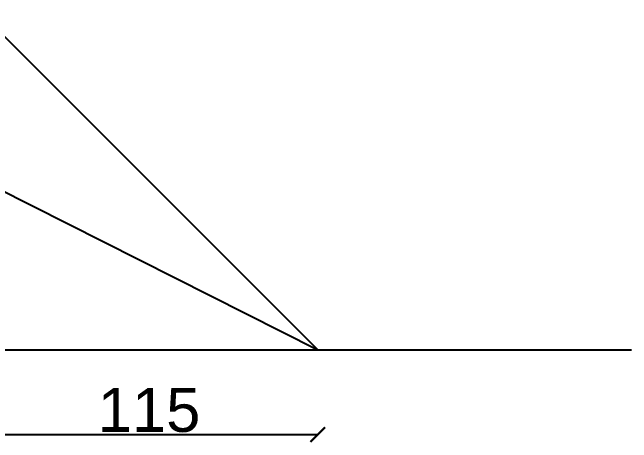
# Model space of a CAD drawing. Header units: millimetres. Extents: x 674 to 5889, y -153 to 3954.
# Drawn here: x 2107 to 2318, y 1892.5 to 2039.1 of the extents above; entities that cross this region are included whole.
import ezdxf

# ---------------------------------------------------------------- set-up
doc = ezdxf.new("R2010")
doc.units = ezdxf.units.MM
doc.layers.add('Ropes', color=3, linetype='Continuous')
doc.styles.get("Standard").update_dxf_attribs({"font": 'arial.ttf'})
doc.dimstyles.new('ISO-25', dxfattribs={"dimtxt": 2.5, "dimasz": 2.5, "dimexe": 1.25, "dimexo": 0.625, "dimtad": 1, "dimtxsty": 'Standard', "dimcen": 2.5, "dimadec": 0, "dimazin": 0, "dimtfac": 1, "dimtmove": 0, "dimatfit": 3, "dimfxl": 1, "dimarcsym": 0})

# ---------------------------------------------------------------- blocks, each defined once
blk = doc.blocks.new('_ArchTick')
at = {"color": 0, "linetype": 'ByBlock', "const_width": 0.15}
blk.add_lwpolyline([(-0.5, -0.5), (0.5, 0.5)], dxfattribs=at)
blk = doc.blocks.new('*D5')
at = {"color": 0, "lineweight": -2, "transparency": 16777216}
blk.add_line((2096.07, 1895.29), (2211.07, 1895.29), dxfattribs=at)
at = {"layer": 'Defpoints', "color": 0, "transparency": 16777216}
for p in [(2096.07, 1924.14), (2211.07, 1924.14), (2211.07, 1895.29)]:
    blk.add_point(p, dxfattribs=at)
at = {"color": 0, "lineweight": -2, "transparency": 16777216, "xscale": 5, "yscale": 5, "zscale": 5, "rotation": 180}
blk.add_blockref('_ArchTick', (2096.07, 1895.29), dxfattribs=at)
at = {"color": 0, "lineweight": -2, "transparency": 16777216, "xscale": 5, "yscale": 5, "zscale": 5}
blk.add_blockref('_ArchTick', (2211.07, 1895.29), dxfattribs=at)
at = {"color": 0, "transparency": 16777216, "insert": (2153.57, 1903.58), "char_height": 15, "attachment_point": 5}
blk.add_mtext('115', dxfattribs=at)

msp = doc.modelspace()

# ---------------------------------------------------------------- linework, layer by layer
msp.add_line((1501.513, 1924.14), (2318.013, 1924.14))
at = {"layer": 'Ropes'}
for p in [(2096.072, 2039.14), (2096.072, 1982.133)]:
    msp.add_line(p, (2211.072, 1924.14), dxfattribs=at)

# ---------------------------------------------------------------- dimensions: what is measured, and where the dimension line sits
dim = msp.add_linear_dim(base=(2211.072, 1895.295), p1=(2096.072, 1924.14), p2=(2211.072, 1924.14), dimstyle='ISO-25', override={"dimtxt": 15, "dimasz": 5, "dimblk1": 'ArchTick', "dimblk2": 'ArchTick', "dimsah": 1, "dimse1": 1, "dimse2": 1})
dim.commit()
dim.dimension.update_dxf_attribs({"geometry": '*D5', "text_midpoint": (2153.572, 1903.578)})

doc.saveas('drawing.dxf')
